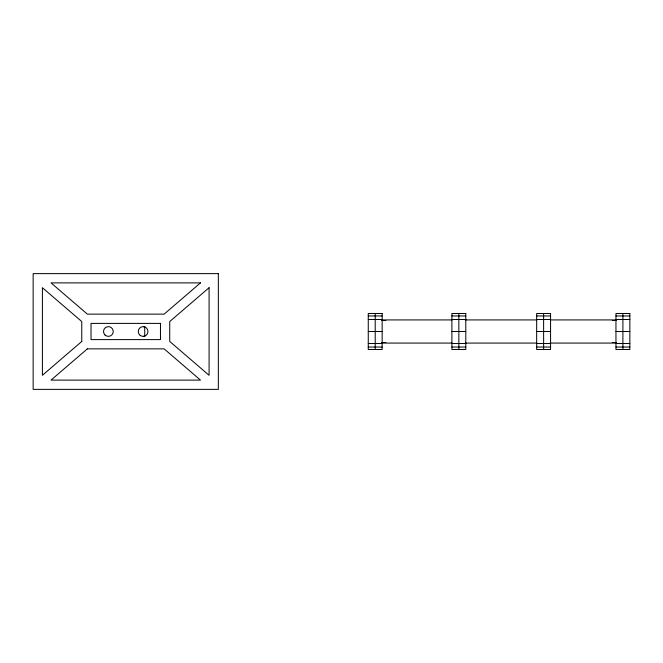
<?xml version="1.0" encoding="UTF-8"?>
<svg xmlns="http://www.w3.org/2000/svg" width="663" height="663" viewBox="0 0 663 663"><rect width="100%" height="100%" fill="white"/><g stroke="black" fill="none" stroke-linecap="round" stroke-linejoin="round"><path stroke-width="0.99" d="M143.821 336.307L145.04 335.959M612.289 320.56L616.424 320.411M381.697 342.589L385.825 342.44M368.263 315.961L382.153 315.961M451.901 315.961L465.791 315.961M536.674 315.961L550.563 315.961M615.96 315.961L629.85 315.961M368.263 319.475L382.153 319.475M451.901 319.475L465.791 319.475M536.674 319.475L550.563 319.475M615.96 319.475L629.85 319.475M381.706 319.922L452.017 319.922M465.459 319.922L536.798 319.922M550.24 319.922L616.408 319.922M368.263 331.5L382.153 331.5M451.901 331.5L465.791 331.5M536.674 331.5L550.563 331.5M615.96 331.5L629.85 331.5M381.706 343.078L452.017 343.078M465.459 343.078L536.798 343.078M550.24 343.078L616.408 343.078M368.263 343.525L382.153 343.525M451.901 343.525L465.791 343.525M536.674 343.525L550.563 343.525M615.96 343.525L629.85 343.525M368.263 347.039L382.153 347.039M451.901 347.039L465.791 347.039M536.674 347.039L550.563 347.039M615.96 347.039L629.85 347.039M381.697 320.411L385.825 320.56M612.289 342.44L616.424 342.589M143.664 326.668L144.899 326.983M622.905 313.491L622.905 349.509M543.619 313.491L543.619 349.509M458.846 313.491L458.846 349.509M375.208 313.491L375.208 349.509M144.725 326.934L144.725 336.05M81.764 341.462L42.407 375.299L42.407 287.701L81.764 321.538L81.764 341.462M87.359 348.862L51.018 380.114L200.475 380.114L164.134 348.862L87.359 348.862M200.475 282.886L164.134 314.138L87.359 314.138L51.018 282.886L200.475 282.886M209.085 287.701L169.728 321.538L169.728 341.462L209.085 375.299L209.085 287.701M218.342 273.628L33.15 273.628L33.15 389.372L218.342 389.372L218.342 273.628M382.153 313.491L368.263 313.491L368.263 349.509L382.153 349.509L382.153 313.491M465.791 313.491L451.901 313.491L451.901 349.509L465.791 349.509L465.791 313.491M550.563 313.491L536.674 313.491L536.674 349.509L550.563 349.509L550.563 313.491M629.85 313.491L615.96 313.491L615.96 349.509L629.85 349.509L629.85 313.491M160.471 323.395L91.022 323.395L91.022 339.605L160.471 339.605L160.471 323.395M104.945 334.939A4.865 4.865 0 0 0 113.083 332.76A4.865 4.865 0 0 0 107.124 326.801A4.865 4.865 0 0 0 104.945 334.939M140.208 335.403A4.865 4.865 0 0 0 147.94 332.055A4.865 4.865 0 0 0 141.178 327.041A4.865 4.865 0 0 0 140.208 335.403"/></g></svg>
